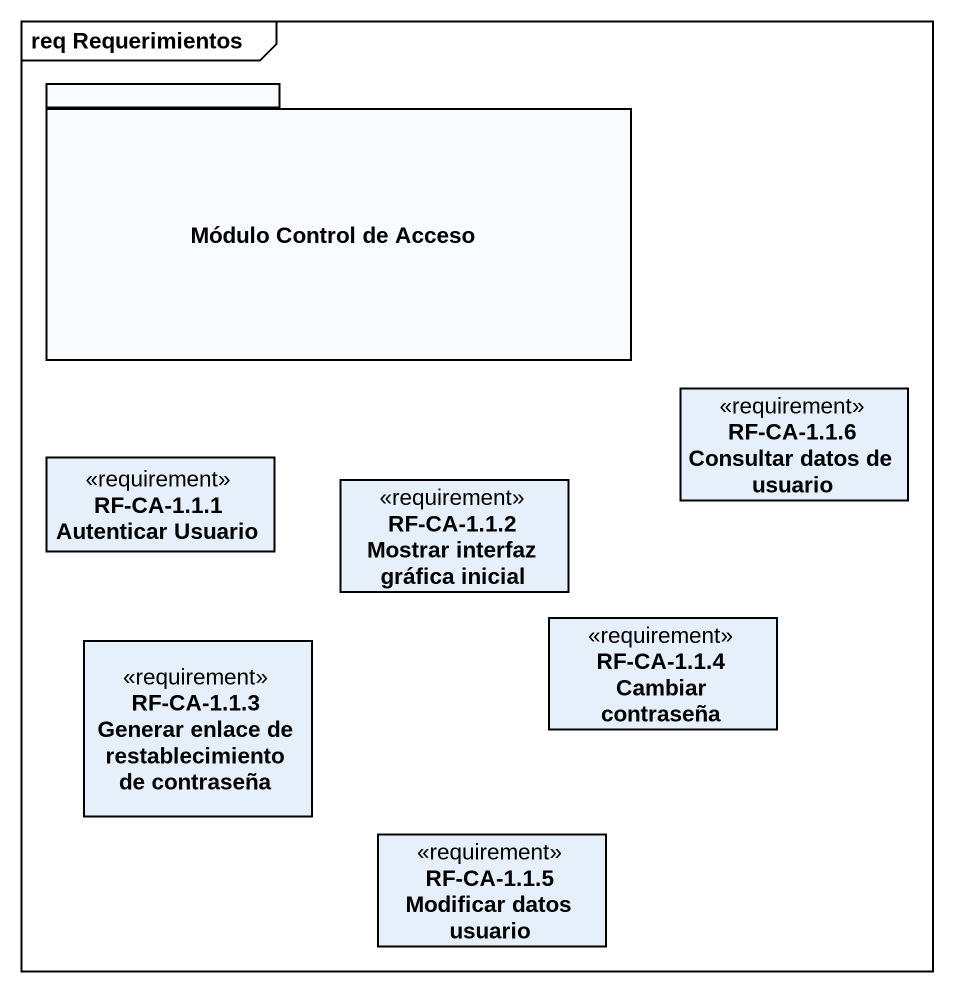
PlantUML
@startuml
mainframe req Requerimientos
hide circle
hide empty members
package "Módulo Control de Acceso" as Módulo_Control_de_Acceso {
}
class "RF-CA-1.1.6 Consultar datos de usuario" as RF_CA_1_1_6_Consultar_datos <<requirement>>
class "RF-CA-1.1.1 Autenticar Usuario" as RF_CA_1_1_1_Autenticar <<requirement>>
class "RF-CA-1.1.2 Mostrar interfaz gráfica inicial" as RF_CA_1_1_2_Mostrar <<requirement>>
class "RF-CA-1.1.3 Generar enlace de restablecimiento de contraseña" as RF_CA_1_1_3_Generar_enlace <<requirement>>
class "RF-CA-1.1.4 Cambiar contraseña" as RF_CA_1_1_4_Cambiar <<requirement>>
class "RF-CA-1.1.5 Modificar datos usuario" as RF_CA_1_1_5_Modificar_datos <<requirement>>
@enduml
